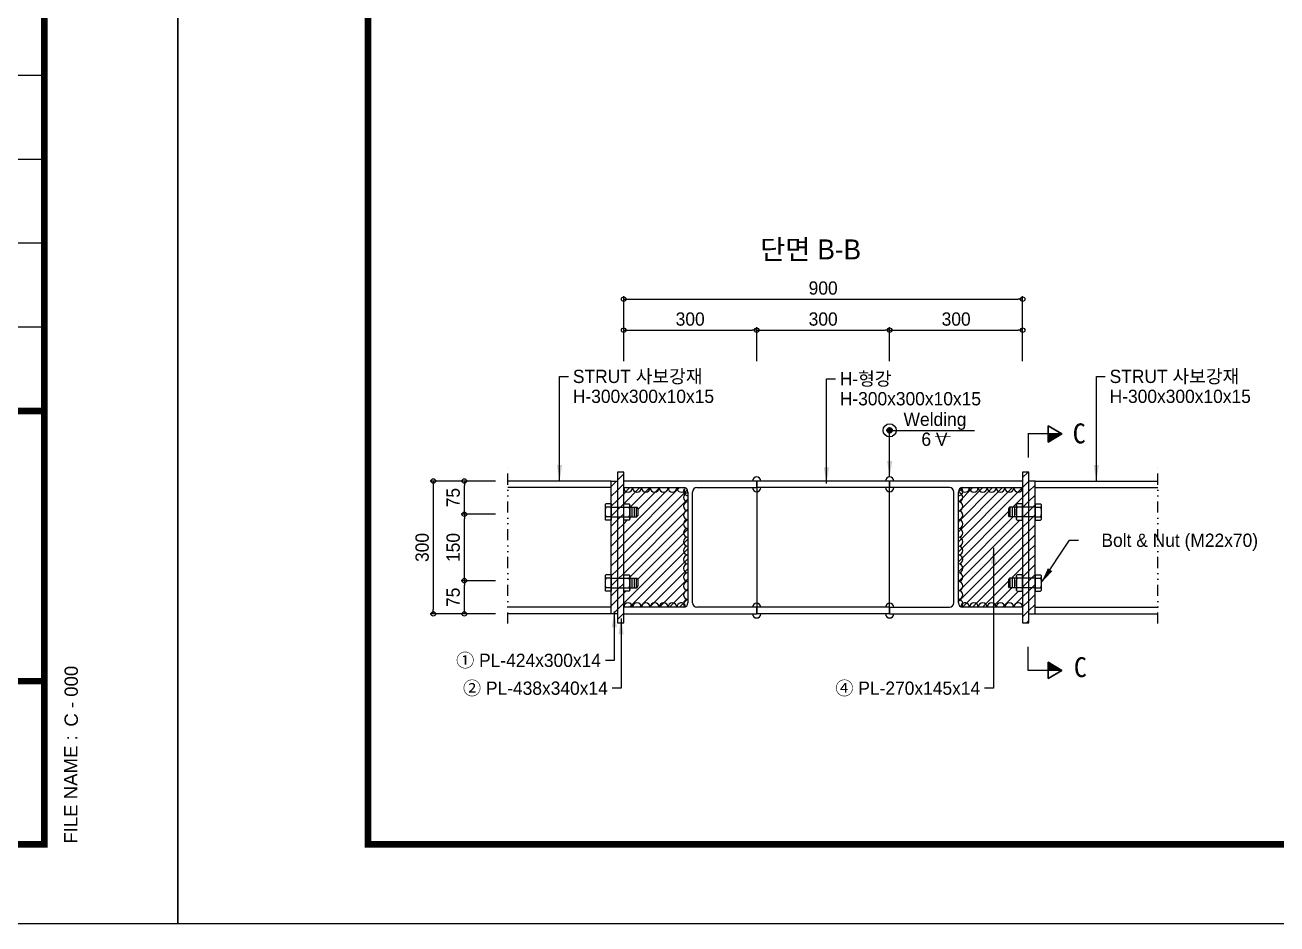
# Model space of a CAD drawing. Header units: millimetres. Extents: x 1073475 to 2890243, y -1340830 to -367733.
# Drawn here: x 2738518 to 2741342, y -373673 to -371644 of the extents above; entities that cross this region are included whole.
import ezdxf
from ezdxf.enums import TextEntityAlignment as Align

# ---------------------------------------------------------------- set-up
doc = ezdxf.new("R2010")
doc.units = ezdxf.units.MM
doc.header["$LTSCALE"] = 50
doc.header["$PDMODE"] = 3
doc.header["$PDSIZE"] = 100
doc.linetypes.add('DIVIDE', pattern=[1.25, 0.5, -0.25, 0, -0.25, 0, -0.25])
doc.linetypes.add('HIDDEN', pattern=[9.525, 6.35, -3.175])
doc.layers.get('Defpoints').update_dxf_attribs({"color": 151})
for name, color, linetype in [('-$$DIM-C', 7, 'Continuous'), ('11', 11, 'Continuous'), ('3', 3, 'Continuous'), ('C-BN', 1, 'Continuous'), ('C-CEN-DI', 1, 'DIVIDE'), ('C-DIM', 7, 'Continuous'), ('C-PLATE', 135, 'Continuous'), ('C-TT', 9, 'Continuous'), ('C-WELDING', 41, 'Continuous'), ('C-단면', 7, 'Continuous'), ('TEX', 3, 'Continuous'), ('TEXT', 3, 'Continuous')]:
    doc.layers.add(name, color=color, linetype=linetype)
doc.styles.add('RXHG', font='arial.ttf')
doc.styles.add('굴림', font='')
doc.styles.add('돋움', font='')
doc.styles.get('굴림').set_extended_font_data('DotumChe')
doc.styles.get('돋움').set_extended_font_data('Dotum')
doc.dimstyles.new('SAM-LE-LE-상', dxfattribs={"dimscale": 0.1, "dimtxt": 300, "dimasz": 360, "dimexe": 70, "dimexo": 0, "dimgap": 100, "dimtad": 1, "dimdec": 0, "dimzin": 0, "dimdsep": 46, "dimlunit": 6, "dimtxsty": '돋움', "dimblk": 'NONE', "dimcen": 100, "dimclrd": 8, "dimclre": 8, "dimclrt": 256, "dimadec": 0, "dimazin": 0, "dimtfac": 1, "dimtdec": 0, "dimtix": 1, "dimtmove": 2, "dimatfit": 3, "dimfxl": 70, "dimtolj": 1, "dimtzin": 0, "dimlwd": -1, "dimlwe": -1, "dimarcsym": 0})
doc.dimstyles.new('SAM-상', dxfattribs={"dimscale": 0.1, "dimtxt": 300, "dimasz": 100, "dimexe": 70, "dimexo": 0, "dimgap": 100, "dimtad": 1, "dimdec": 0, "dimzin": 0, "dimdsep": 46, "dimlunit": 6, "dimtxsty": '돋움', "dimblk": 'ORIGIN', "dimcen": 100, "dimclrd": 8, "dimclre": 8, "dimclrt": 1, "dimadec": 0, "dimazin": 0, "dimtfac": 1, "dimtdec": 0, "dimtix": 1, "dimtmove": 2, "dimatfit": 3, "dimfxl": 70, "dimtolj": 1, "dimtzin": 0, "dimlwd": -1, "dimlwe": -1, "dimarcsym": 0})
pattern_1 = [(45, (3188999.716, -1370559.492), (-11.22532015, 11.22532015), [])]
pattern_2 = [(45, (3189099.716, -1370559.492), (-11.22532015, 11.22532015), [])]

# ---------------------------------------------------------------- blocks, each defined once
blk = doc.blocks.new('dbox')
at = {"layer": '11'}
for p, q in [((4288, 1800), (4288, 57600)), ((81088, 57600), (81088, 1800)), ((81088, 1800), (4288, 1800))]:
    blk.add_line(p, q, dxfattribs=at)
at = {"layer": '11', "const_width": 150}
blk.add_lwpolyline([(81088, 1800), (4288, 1800), (4288, 57600), (81088, 57600)], close=True, dxfattribs=at)
for points in [[(81088, 11577), (74675, 11577)], [(81088, 5480), (74675, 5480)]]:
    blk.add_lwpolyline(points, dxfattribs=at)
at = {"layer": '3'}
for p, q in [((81088, 19147), (74675, 19147)), ((81088, 17255), (74675, 17255)), ((81088, 15362), (74675, 15362)), ((81088, 13470), (74675, 13470))]:
    blk.add_line(p, q, dxfattribs=at)
at = {"layer": 'TEXT', "color": 7}
for p, q in [((0, 0), (0, 59400)), ((84100, 59400), (84100, 0)), ((84100, 0), (0, 0))]:
    blk.add_line(p, q, dxfattribs=at)
at = {"layer": 'TEX', "color": 7, "linetype": 'Continuous', "style": 'RXHG', "width": 1}
blk.add_text('FILE NAME : ', height=300, rotation=90, dxfattribs=at).set_placement((81831, 1813))
at = {"layer": 'TEX', "color": 6, "linetype": 'Continuous', "style": 'RXHG', "width": 1}
for tag, p in [('일자', (76628, 15972)), ('축척', (76628, 13925)), ('설계번호', (76684, 12170))]:
    blk.add_attdef(tag, p, '', height=300, dxfattribs=at)
at = {"layer": 'TEX', "color": 7, "linetype": 'Continuous', "style": 'RXHG', "width": 1}
blk.add_attdef('파일명', (81840, 4453), '', height=300, rotation=90, dxfattribs=at)
at = {"layer": 'TEX', "linetype": 'Continuous', "style": 'RXHG', "width": 1}
for tag, p in [('도면명-1', (77799, 3389)), ('도면명-2', (77799, 2662))]:
    blk.add_attdef(tag, text='', height=400, dxfattribs=at).set_placement(p, align=Align.CENTER)
blk = doc.blocks.new('1231456756')
at = {"layer": 'C-BN'}
for p, q in [((0, 14.8), (0, -14.8)), ((14.1, 11), (0, 11)), ((14.1, 18.5), (1.8, 18.5)), ((14.1, 18.5), (14.1, -18.3)), ((42.1, -18.5), (42.1, 18.5)), ((42.1, 18.5), (54.3, 18.5)), ((42.1, 11), (71.6, 11)), ((56.1, 14.8), (56.1, -14.8)), ((60.6, 11), (60.6, -11)), ((65.6, 11), (65.6, -11)), ((70.6, 11), (70.6, -11)), ((71.6, 11), (74.1, 7.5)), ((74.1, 7.5), (74.1, -7.5)), ((14.1, -11), (0, -11)), ((14.1, -18.5), (1.8, -18.5)), ((14.1, -18.5), (14.1, -16.3)), ((42.1, -11), (71.6, -11)), ((54.3, -18.5), (42.1, -18.5)), ((71.6, -11), (74.1, -7.5))]:
    blk.add_line(p, q, dxfattribs=at)
at = {"layer": 'C-BN', "linetype": 'HIDDEN', "ltscale": 0.5}
for p, q in [((14.1, 11), (42.1, 11)), ((14.1, -11), (42.1, -11))]:
    blk.add_line(p, q, dxfattribs=at)
at = {"layer": 'C-BN'}
for centre, radius, start, end in [((4.8, 14.8), 4.82, 128.9483, 231.0517), ((34.7, 0), 34.7, 161.5074, 198.4926), ((51.3, 14.8), 4.82, 308.9483, 51.0517), ((21.4, 0), 34.7, 341.5074, 18.4926), ((4.8, -14.8), 4.82, 128.9483, 231.0517), ((51.3, -14.8), 4.82, 308.9483, 51.0517)]:
    blk.add_arc(centre, radius, start, end, dxfattribs=at)
blk = doc.blocks.new('_Origin')
at = {"color": 0, "linetype": 'ByBlock', "lineweight": -2}
blk.add_line((0, 0), (-1, 0), dxfattribs=at)
blk.add_circle((0, 0), 0.5, dxfattribs=at)
blk = doc.blocks.new('*D622')
at = {"layer": '-$$DIM-C', "color": 8, "transparency": 16777216}
for p, q in [((2739508.7, -372673.4), (2739431.7, -372673.4)), ((2739438.7, -372683.4), (2739438.7, -372963.4)), ((2739508.7, -372973.4), (2739431.7, -372973.4))]:
    blk.add_line(p, q, dxfattribs=at)
at = {"layer": 'Defpoints', "color": 0, "transparency": 16777216}
for p in [(2739508.7, -372673.4), (2739438.7, -372973.4), (2739508.7, -372973.4)]:
    blk.add_point(p, dxfattribs=at)
at = {"layer": '-$$DIM-C', "color": 8, "transparency": 16777216, "xscale": 10, "yscale": 10, "zscale": 10}
for p, rotation in [((2739438.7, -372673.4), 90), ((2739438.7, -372973.4), 270)]:
    blk.add_blockref('_Origin', p, dxfattribs=dict(at, rotation=rotation))
at = {"layer": '-$$DIM-C', "color": 1, "transparency": 16777216, "insert": (2739413.6, -372823.4), "char_height": 30, "attachment_point": 5, "rotation": 90, "style": '돋움'}
blk.add_mtext('\\A1;300', dxfattribs=at)
blk = doc.blocks.new('*D623')
at = {"layer": '-$$DIM-C', "color": 8, "transparency": 16777216}
for p, q in [((2739578.7, -372748.4), (2739501.7, -372748.4)), ((2739508.7, -372888.4), (2739508.7, -372758.4)), ((2739578.7, -372898.4), (2739501.7, -372898.4))]:
    blk.add_line(p, q, dxfattribs=at)
at = {"layer": 'Defpoints', "color": 0, "transparency": 16777216}
for p in [(2739508.7, -372748.4), (2739578.7, -372748.4), (2739578.7, -372898.4)]:
    blk.add_point(p, dxfattribs=at)
at = {"layer": '-$$DIM-C', "color": 8, "transparency": 16777216, "xscale": 10, "yscale": 10, "zscale": 10}
for p, rotation in [((2739508.7, -372748.4), 90), ((2739508.7, -372898.4), 270)]:
    blk.add_blockref('_Origin', p, dxfattribs=dict(at, rotation=rotation))
at = {"layer": '-$$DIM-C', "color": 1, "transparency": 16777216, "insert": (2739483.6, -372823.4), "char_height": 30, "attachment_point": 5, "rotation": 90, "style": '돋움'}
blk.add_mtext('\\A1;150', dxfattribs=at)
blk = doc.blocks.new('*D644')
at = {"layer": 'C-DIM', "color": 8, "ltscale": 0.2, "transparency": 16777216}
for p, q in [((2739868.2, -372403.1), (2739868.2, -372326.1)), ((2740168.2, -372403.1), (2740168.2, -372326.1)), ((2739878.2, -372333.1), (2740158.2, -372333.1))]:
    blk.add_line(p, q, dxfattribs=at)
at = {"layer": 'Defpoints', "color": 0, "ltscale": 0.2, "transparency": 16777216}
for p in [(2740168.2, -372333.1), (2739868.2, -372403.1), (2740168.2, -372403.1)]:
    blk.add_point(p, dxfattribs=at)
at = {"layer": 'C-DIM', "color": 8, "ltscale": 0.2, "transparency": 16777216, "xscale": 10, "yscale": 10, "zscale": 10, "rotation": 180}
blk.add_blockref('_Origin', (2739868.2, -372333.1), dxfattribs=at)
at = {"layer": 'C-DIM', "color": 8, "ltscale": 0.2, "transparency": 16777216, "xscale": 10, "yscale": 10, "zscale": 10}
blk.add_blockref('_Origin', (2740168.2, -372333.1), dxfattribs=at)
at = {"layer": 'C-DIM', "color": 1, "ltscale": 0.2, "transparency": 16777216, "insert": (2740018.2, -372308.1), "char_height": 30, "attachment_point": 5, "style": '돋움'}
blk.add_mtext('\\A1;300', dxfattribs=at)
blk = doc.blocks.new('*D645')
at = {"layer": 'C-DIM', "color": 8, "ltscale": 0.2, "transparency": 16777216}
for p, q in [((2740168.2, -372403.1), (2740168.2, -372326.1)), ((2740468.2, -372403.1), (2740468.2, -372326.1)), ((2740178.2, -372333.1), (2740458.2, -372333.1))]:
    blk.add_line(p, q, dxfattribs=at)
at = {"layer": 'Defpoints', "color": 0, "ltscale": 0.2, "transparency": 16777216}
for p in [(2740468.2, -372333.1), (2740168.2, -372403.1), (2740468.2, -372403.1)]:
    blk.add_point(p, dxfattribs=at)
at = {"layer": 'C-DIM', "color": 8, "ltscale": 0.2, "transparency": 16777216, "xscale": 10, "yscale": 10, "zscale": 10, "rotation": 180}
blk.add_blockref('_Origin', (2740168.2, -372333.1), dxfattribs=at)
at = {"layer": 'C-DIM', "color": 8, "ltscale": 0.2, "transparency": 16777216, "xscale": 10, "yscale": 10, "zscale": 10}
blk.add_blockref('_Origin', (2740468.2, -372333.1), dxfattribs=at)
at = {"layer": 'C-DIM', "color": 1, "ltscale": 0.2, "transparency": 16777216, "insert": (2740318.2, -372308.1), "char_height": 30, "attachment_point": 5, "style": '돋움'}
blk.add_mtext('\\A1;300', dxfattribs=at)
blk = doc.blocks.new('*D646')
at = {"layer": 'C-DIM', "color": 8, "ltscale": 0.2, "transparency": 16777216}
for p, q in [((2740468.2, -372403.1), (2740468.2, -372326.1)), ((2740768.2, -372403.1), (2740768.2, -372326.1)), ((2740478.2, -372333.1), (2740758.2, -372333.1))]:
    blk.add_line(p, q, dxfattribs=at)
at = {"layer": 'Defpoints', "color": 0, "ltscale": 0.2, "transparency": 16777216}
for p in [(2740768.2, -372333.1), (2740468.2, -372403.1), (2740768.2, -372403.1)]:
    blk.add_point(p, dxfattribs=at)
at = {"layer": 'C-DIM', "color": 8, "ltscale": 0.2, "transparency": 16777216, "xscale": 10, "yscale": 10, "zscale": 10, "rotation": 180}
blk.add_blockref('_Origin', (2740468.2, -372333.1), dxfattribs=at)
at = {"layer": 'C-DIM', "color": 8, "ltscale": 0.2, "transparency": 16777216, "xscale": 10, "yscale": 10, "zscale": 10}
blk.add_blockref('_Origin', (2740768.2, -372333.1), dxfattribs=at)
at = {"layer": 'C-DIM', "color": 1, "ltscale": 0.2, "transparency": 16777216, "insert": (2740618.2, -372308.1), "char_height": 30, "attachment_point": 5, "style": '돋움'}
blk.add_mtext('\\A1;300', dxfattribs=at)
blk = doc.blocks.new('*D647')
at = {"layer": 'C-DIM', "color": 8, "ltscale": 0.2, "transparency": 16777216}
for p, q in [((2739868.2, -372333.1), (2739868.2, -372256.1)), ((2739878.2, -372263.1), (2740758.2, -372263.1)), ((2740768.2, -372333.1), (2740768.2, -372256.1))]:
    blk.add_line(p, q, dxfattribs=at)
at = {"layer": 'Defpoints', "color": 0, "ltscale": 0.2, "transparency": 16777216}
for p in [(2740768.2, -372263.1), (2739868.2, -372333.1), (2740768.2, -372333.1)]:
    blk.add_point(p, dxfattribs=at)
at = {"layer": 'C-DIM', "color": 8, "ltscale": 0.2, "transparency": 16777216, "xscale": 10, "yscale": 10, "zscale": 10, "rotation": 180}
blk.add_blockref('_Origin', (2739868.2, -372263.1), dxfattribs=at)
at = {"layer": 'C-DIM', "color": 8, "ltscale": 0.2, "transparency": 16777216, "xscale": 10, "yscale": 10, "zscale": 10}
blk.add_blockref('_Origin', (2740768.2, -372263.1), dxfattribs=at)
at = {"layer": 'C-DIM', "color": 1, "ltscale": 0.2, "transparency": 16777216, "insert": (2740318.2, -372238.1), "char_height": 30, "attachment_point": 5, "style": '돋움'}
blk.add_mtext('\\A1;900', dxfattribs=at)
blk = doc.blocks.new('*D657')
at = {"layer": '-$$DIM-C', "color": 8, "transparency": 16777216}
for p, q in [((2739578.7, -372898.4), (2739501.7, -372898.4)), ((2739508.7, -372963.4), (2739508.7, -372908.4)), ((2739578.7, -372973.4), (2739501.7, -372973.4))]:
    blk.add_line(p, q, dxfattribs=at)
at = {"layer": 'Defpoints', "color": 0, "transparency": 16777216}
for p in [(2739508.7, -372898.4), (2739578.7, -372898.4), (2739578.7, -372973.4)]:
    blk.add_point(p, dxfattribs=at)
at = {"layer": '-$$DIM-C', "color": 8, "transparency": 16777216, "xscale": 10, "yscale": 10, "zscale": 10}
for p, rotation in [((2739508.7, -372898.4), 90), ((2739508.7, -372973.4), 270)]:
    blk.add_blockref('_Origin', p, dxfattribs=dict(at, rotation=rotation))
at = {"layer": '-$$DIM-C', "color": 1, "transparency": 16777216, "insert": (2739483.6, -372935.9), "char_height": 30, "attachment_point": 5, "rotation": 90, "style": '돋움'}
blk.add_mtext('\\A1;75', dxfattribs=at)
blk = doc.blocks.new('*D658')
at = {"layer": '-$$DIM-C', "color": 8, "transparency": 16777216}
for p, q in [((2739578.7, -372673.4), (2739501.7, -372673.4)), ((2739508.7, -372738.4), (2739508.7, -372683.4)), ((2739578.7, -372748.4), (2739501.7, -372748.4))]:
    blk.add_line(p, q, dxfattribs=at)
at = {"layer": 'Defpoints', "color": 0, "transparency": 16777216}
for p in [(2739508.7, -372673.4), (2739578.7, -372673.4), (2739578.7, -372748.4)]:
    blk.add_point(p, dxfattribs=at)
at = {"layer": '-$$DIM-C', "color": 8, "transparency": 16777216, "xscale": 10, "yscale": 10, "zscale": 10}
for p, rotation in [((2739508.7, -372673.4), 90), ((2739508.7, -372748.4), 270)]:
    blk.add_blockref('_Origin', p, dxfattribs=dict(at, rotation=rotation))
at = {"layer": '-$$DIM-C', "color": 1, "transparency": 16777216, "insert": (2739483.6, -372710.9), "char_height": 30, "attachment_point": 5, "rotation": 90, "style": '돋움'}
blk.add_mtext('\\A1;75', dxfattribs=at)
blk = doc.blocks.new('_None')

msp = doc.modelspace()

# ---------------------------------------------------------------- hatches: boundary and pattern name
at = {"layer": 'C-DIM'}
h = msp.add_hatch(color=1, dxfattribs=at)
edge = h.paths.add_edge_path()
edge.add_arc((2740468.2, -372559.1), 6.17, 0, 360)
at = {"layer": 'C-PLATE'}
h = msp.add_hatch(dxfattribs=at)
h.set_pattern_fill('ANSI31', color=256, scale=5, style=0)
h.set_pattern_definition(pattern_1)
h.paths.add_polyline_path([(2739868.2, -372653.4), (2739854.2, -372653.4), (2739854.2, -372993.4), (2739868.2, -372993.4)])
h = msp.add_hatch(dxfattribs=at)
h.set_pattern_fill('ANSI31', color=256, scale=5, style=0)
h.set_pattern_definition(pattern_2)
h.paths.add_polyline_path([(2740782.2, -372653.4), (2740768.2, -372653.4), (2740768.2, -372993.4), (2740782.2, -372993.4)])
h = msp.add_hatch(dxfattribs=at)
h.set_pattern_fill('ANSI31', color=256, scale=5, style=0)
h.set_pattern_definition(pattern_1)
h.paths.add_polyline_path([(2739854.2, -372673.4), (2739840.2, -372673.4), (2739840.2, -372973.4), (2739854.2, -372973.4)])
h = msp.add_hatch(dxfattribs=at)
h.set_pattern_fill('ANSI31', color=256, scale=5, style=0)
h.set_pattern_definition(pattern_1)
h.paths.add_polyline_path([(2740013.2, -372698.4, 0.414214), (2740003.2, -372688.4), (2739868.2, -372688.4), (2739868.2, -372725), (2739880.4, -372725, -0.226514), (2739882.2, -372728.7), (2739882.2, -372732.5), (2739897.7, -372732.5), (2739900.2, -372736), (2739900.2, -372751), (2739897.7, -372754.5), (2739882.2, -372754.5), (2739882.2, -372758.2, -0.226514), (2739880.4, -372762), (2739868.2, -372762), (2739868.2, -372885), (2739880.4, -372885, -0.226514), (2739882.2, -372888.7), (2739882.2, -372892.5), (2739897.7, -372892.5), (2739900.2, -372896), (2739900.2, -372911), (2739897.7, -372914.5), (2739882.2, -372914.5), (2739882.2, -372918.2, -0.226514), (2739880.4, -372922), (2739868.2, -372922), (2739868.2, -372958.4), (2740003.2, -372958.4, 0.414214), (2740013.2, -372948.4)])
h = msp.add_hatch(dxfattribs=at)
h.set_pattern_fill('ANSI31', color=256, scale=5, style=0)
h.set_pattern_definition(pattern_2)
h.paths.add_polyline_path([(2740768.2, -372762), (2740755.9, -372762, -0.226514), (2740754.1, -372758.2), (2740754.1, -372754.5), (2740738.7, -372754.5), (2740736.2, -372751), (2740736.2, -372736), (2740738.7, -372732.5), (2740754.1, -372732.5), (2740754.1, -372728.7, -0.226514), (2740755.9, -372725), (2740768.2, -372725), (2740768.2, -372688.4), (2740633.2, -372688.4, 0.414214), (2740623.2, -372698.4), (2740623.2, -372948.4, 0.414214), (2740633.2, -372958.4), (2740768.2, -372958.4), (2740768.2, -372922), (2740755.9, -372922, -0.226514), (2740754.1, -372918.2), (2740754.1, -372914.5), (2740738.7, -372914.5), (2740736.2, -372911), (2740736.2, -372896), (2740738.7, -372892.5), (2740754.1, -372892.5), (2740754.1, -372888.7, -0.226514), (2740755.9, -372885), (2740768.2, -372885)])
h = msp.add_hatch(dxfattribs=at)
h.set_pattern_fill('ANSI31', color=256, scale=5, style=0)
h.set_pattern_definition(pattern_2)
h.paths.add_polyline_path([(2740796.2, -372673.4), (2740782.2, -372673.4), (2740782.2, -372973.4), (2740796.2, -372973.4)])

# ---------------------------------------------------------------- linework, layer by layer
at = {"color": 3}
for p, q in [((2739840.2, -372673.4, 0), (2739606.9, -372673.4, 0)), ((2739840.2, -372688.4, 0), (2739606.9, -372688.4, 0)), ((2740168.2, -372673.4, 0), (2739868.2, -372673.4, 0)), ((2739868.2, -372688.4, 0), (2740003.2, -372688.4, 0)), ((2740033.2, -372688.4, 0), (2740168.2, -372688.4, 0)), ((2740468.2, -372673.4, 0), (2740168.2, -372673.4, 0)), ((2740468.2, -372688.4, 0), (2740168.2, -372688.4, 0)), ((2740768.2, -372673.4, 0), (2740468.2, -372673.4, 0)), ((2740603.2, -372688.4, 0), (2740468.2, -372688.4, 0)), ((2740633.2, -372688.4, 0), (2740768.2, -372688.4, 0)), ((2740796.2, -372673.4, 0), (2741072.9, -372673.4, 0)), ((2740796.2, -372688.4, 0), (2741072.9, -372688.4, 0)), ((2740013.2, -372698.4, 0), (2740013.2, -372948.4, 0)), ((2740023.2, -372948.4, 0), (2740023.2, -372698.4, 0)), ((2740613.2, -372948.4, 0), (2740613.2, -372698.4, 0)), ((2740623.2, -372948.4, 0), (2740623.2, -372698.4, 0)), ((2739840.2, -372958.4, 0), (2739606.9, -372958.4, 0)), ((2739840.2, -372973.4, 0), (2739606.9, -372973.4, 0)), ((2740003.2, -372958.4, 0), (2739868.2, -372958.4, 0)), ((2739868.2, -372973.4, 0), (2740168.2, -372973.4, 0)), ((2740168.2, -372958.4, 0), (2740033.2, -372958.4, 0)), ((2740468.2, -372958.4, 0), (2740168.2, -372958.4, 0)), ((2740468.2, -372973.4, 0), (2740168.2, -372973.4, 0)), ((2740468.2, -372958.4, 0), (2740603.2, -372958.4, 0)), ((2740468.2, -372973.4, 0), (2740768.2, -372973.4, 0)), ((2740768.2, -372958.4, 0), (2740633.2, -372958.4, 0)), ((2740796.2, -372958.4, 0), (2741072.9, -372958.4, 0)), ((2740796.2, -372973.4, 0), (2741072.9, -372973.4, 0))]:
    msp.add_line(p, q, dxfattribs=at)
for p, q in [((2740168.2, -372673.4, 0), (2740168.2, -372973.4, 0)), ((2740468.2, -372973.4, 0), (2740468.2, -372673.4, 0))]:
    msp.add_line(p, q)
at = {"color": 5}
for p, q in [((2740168.2, -372688.4, 0), (2740168.2, -372673.4, 0)), ((2740468.2, -372673.4, 0), (2740468.2, -372688.4, 0)), ((2740168.2, -372973.4, 0), (2740168.2, -372958.4, 0)), ((2740468.2, -372958.4, 0), (2740468.2, -372973.4, 0))]:
    msp.add_line(p, q, dxfattribs=at)
at = {"color": 3}
for centre, start, end in [((2740003.2, -372698.4, 0), 0, 90), ((2740033.2, -372698.4, 0), 90, 180), ((2740603.2, -372698.4, 0), 0, 90), ((2740633.2, -372698.4, 0), 90, 180), ((2740003.2, -372948.4, 0), 270, 0), ((2740033.2, -372948.4, 0), 180, 270), ((2740603.2, -372948.4, 0), 270, 0), ((2740633.2, -372948.4, 0), 180, 270)]:
    msp.add_arc(centre, 10, start, end, dxfattribs=at)
at = {"layer": 'C-CEN-DI', "linetype": 'DIVIDE'}
for p, q in [((2739606.9, -372995.2, 0), (2739606.9, -372641.4, 0)), ((2741072.9, -372995.2, 0), (2741072.9, -372641.4, 0))]:
    msp.add_line(p, q, dxfattribs=at)
at = {"layer": 'C-DIM', "color": 1, "const_width": 2, "elevation": 0}
msp.add_lwpolyline([(2740605.6, -372573.3), (2740570.2, -372573.3)], dxfattribs=at)
at = {"layer": 'C-DIM', "color": 1}
for radius in [14.8, 6.17]:
    msp.add_circle((2740468.2, -372559.1, 0), radius, dxfattribs=at)
at = {"layer": 'C-PLATE', "elevation": 0}
for points in [[(2739854.2, -372653.4), (2739854.2, -372993.4), (2739868.2, -372993.4), (2739868.2, -372653.4)], [(2740782.2, -372653.4), (2740768.2, -372653.4), (2740768.2, -372993.4), (2740782.2, -372993.4)], [(2739854.2, -372973.4), (2739840.2, -372973.4), (2739840.2, -372673.4), (2739854.2, -372673.4)]]:
    msp.add_lwpolyline(points, close=True, dxfattribs=at)
msp.add_lwpolyline([(2740782.2, -372973.4), (2740796.2, -372973.4), (2740796.2, -372673.4), (2740782.2, -372673.4)], dxfattribs=at)
at = {"layer": 'C-WELDING'}
for centre, radius, start, end in [((2740168.2, -372673.4, 0), 9.15, 0, 180), ((2740468.2, -372673.4, 0), 9.15, 0, 180), ((2739878.2, -372688.4, 0), 10, 180, 0), ((2739898.2, -372688.4, 0), 10, 180, 0), ((2739918.2, -372688.4, 0), 10, 180, 0), ((2739938.2, -372688.4, 0), 10, 180, 0), ((2739958.2, -372688.4, 0), 10, 180, 0), ((2739978.2, -372688.4, 0), 10, 180, 0), ((2739998.2, -372688.4, 0), 10, 180, 333.1607), ((2740013.2, -372696.4, 0), 10, 141.674, 270), ((2740168.2, -372688.4, 0), 9.15, 180, 0), ((2740468.2, -372688.4, 0), 9.15, 180, 0), ((2740623.2, -372696.4, 0), 10, 270, 38.326), ((2740638.2, -372688.4, 0), 10, 206.8393, 0), ((2740658.2, -372688.4, 0), 10, 180, 0), ((2740678.2, -372688.4, 0), 10, 180, 0), ((2740698.2, -372688.4, 0), 10, 180, 0), ((2740718.2, -372688.4, 0), 10, 180, 0), ((2740738.2, -372688.4, 0), 10, 180, 0), ((2740758.2, -372688.4, 0), 10, 180, 0), ((2740013.2, -372710.4, 0), 10, 90, 270), ((2740013.2, -372730.4, 0), 10, 90, 270), ((2740623.2, -372710.4, 0), 10, 270, 90), ((2740623.2, -372730.4, 0), 10, 270, 90), ((2740013.2, -372750.4, 0), 10, 90, 270), ((2740623.2, -372750.4, 0), 10, 270, 90), ((2740013.2, -372770.4, 0), 10, 90, 270), ((2740013.2, -372790.4, 0), 10, 90, 270), ((2740623.2, -372770.4, 0), 10, 270, 90), ((2740623.2, -372790.4, 0), 10, 270, 90), ((2740013.2, -372810.4, 0), 10, 90, 270), ((2740623.2, -372810.4, 0), 10, 270, 90), ((2740013.2, -372830.4, 0), 10, 90, 270), ((2740623.2, -372830.4, 0), 10, 270, 90), ((2740013.2, -372850.4, 0), 10, 90, 270), ((2740013.2, -372870.4, 0), 10, 90, 270), ((2740623.2, -372850.4, 0), 10, 270, 90), ((2740623.2, -372870.4, 0), 10, 270, 90), ((2740013.2, -372890.4, 0), 10, 90, 270), ((2740623.2, -372890.4, 0), 10, 270, 90), ((2740013.2, -372910.4, 0), 10, 90, 270), ((2740013.2, -372930.4, 0), 10, 90, 270), ((2740623.2, -372910.4, 0), 10, 270, 90), ((2740623.2, -372930.4, 0), 10, 270, 90), ((2739878.2, -372958.4, 0), 10, 0, 180), ((2739898.2, -372958.4, 0), 10, 0, 180), ((2739918.2, -372958.4, 0), 10, 0, 180), ((2739938.2, -372958.4, 0), 10, 0, 180), ((2739958.2, -372958.4, 0), 10, 0, 180), ((2739978.2, -372958.4, 0), 10, 0, 180), ((2739998.2, -372958.4, 0), 10, 19.3624, 180), ((2740013.2, -372950.4, 0), 10, 90, 218.326), ((2740168.2, -372958.4, 0), 9.15, 0, 180), ((2740468.2, -372958.4, 0), 9.15, 0, 180), ((2740623.2, -372950.4, 0), 10, 321.674, 90), ((2740638.2, -372958.4, 0), 10, 0, 160.6376), ((2740658.2, -372958.4, 0), 10, 0, 180), ((2740678.2, -372958.4, 0), 10, 0, 180), ((2740698.2, -372958.4, 0), 10, 0, 180), ((2740718.2, -372958.4, 0), 10, 0, 180), ((2740738.2, -372958.4, 0), 10, 0, 180), ((2740758.2, -372958.4, 0), 10, 0, 180), ((2740168.2, -372973.4, 0), 9.15, 180, 0), ((2740468.2, -372973.4, 0), 9.15, 180, 0)]:
    msp.add_arc(centre, radius, start, end, dxfattribs=at)
at = {"layer": 'C-단면'}
for p, q in [((2740856.4, -372567.3, 0), (2740780.3, -372567.3, 0)), ((2740856.4, -372567.3, 0), (2740780.4, -372567.3, 0)), ((2740856.4, -373100.7, 0), (2740780.4, -373100.7, 0))]:
    msp.add_line(p, q, dxfattribs=at)
at = {"layer": 'C-단면', "elevation": 0}
for points in [[(2740825.5, -372585.5), (2740857, -372567.3), (2740825.5, -372549.1)], [(2740825.5, -372549.1), (2740857, -372567.3), (2740825.5, -372585.5)], [(2740825.5, -373118.9), (2740857, -373100.7), (2740825.5, -373082.5)], [(2740825.5, -373082.5), (2740857, -373100.7), (2740825.5, -373118.9)]]:
    msp.add_lwpolyline(points, close=True, dxfattribs=at)
for points in [[(2740857, -372567.3), (2740780.4, -372567.3), (2740780.4, -372620.3)], [(2740857, -373100.7), (2740780.4, -373100.7), (2740780.4, -373047.8)]]:
    msp.add_lwpolyline(points, dxfattribs=at)
at = {"layer": 'C-단면'}
for points in [[(2740825.5, -372567.3, 0), (2740857, -372567.3, 0), (2740825.5, -372585.5, 0), (2740825.5, -372567.3, 0)], [(2740857, -372567.3, 0), (2740825.5, -372585.5, 0), (2740825.5, -372567.3, 0)], [(2740857, -373100.7, 0), (2740825.5, -373082.5, 0), (2740825.5, -373100.7, 0)], [(2740825.5, -373100.7, 0), (2740857, -373100.7, 0), (2740825.5, -373082.5, 0), (2740825.5, -373100.7, 0)]]:
    msp.add_solid(points, dxfattribs=at)

# ---------------------------------------------------------------- block references
ref = msp.add_blockref('dbox', (2730452.7, -373673.1), dxfattribs=dict(xscale=0.1, yscale=0.1, zscale=0.1))
ref.add_attrib('파일명', 'C - 000', (2738636.8, -373227.8), dxfattribs={"layer": 'TEX', "color": 7, "linetype": 'Continuous', "height": 30, "rotation": 90, "style": 'RXHG', "width": 1})
at = {"xscale": 0.1, "yscale": 0.1, "zscale": 0.1}
msp.add_blockref('dbox', (2738862.7, -373673.1), dxfattribs=at)
for p in [(2739826.1, -372743.5, 0), (2739826.1, -372903.5, 0)]:
    msp.add_blockref('1231456756', p)
at = {"xscale": -1}
for p in [(2740810.2, -372743.5, 0), (2740810.2, -372903.5, 0)]:
    msp.add_blockref('1231456756', p, dxfattribs=at)

# ---------------------------------------------------------------- texts
at = {"layer": 'C-DIM', "color": 1, "style": '돋움'}
for s, p in [('STRUT 사보강재', (2739753.5, -372437.3, 0)), ('H-형강', (2740355.7, -372442.7, 0)), ('STRUT 사보강재', (2740964.5, -372437.3, 0)), ('H-300x300x10x15', (2739753.5, -372482.3, 0)), ('H-300x300x10x15', (2740964.5, -372482.3, 0)), ('H-300x300x10x15', (2740355.7, -372487.7, 0)), ('Welding', (2740499.6, -372534.1, 0))]:
    msp.add_text(s, height=30, dxfattribs=at).set_placement(p, align=Align.MIDDLE_LEFT)
msp.add_text('6 V', height=30, dxfattribs=at).set_placement((2740569.3, -372579.1, 0), align=Align.MIDDLE_CENTER)
for s, p in [('Bolt & Nut (M22x70)', (2741299.3, -372807.1, 0)), ('① PL-424x300x14', (2739816.9, -373078.1, 0)), ('② PL-438x340x14', (2739832.3, -373140.9, 0)), ('④ PL-270x145x14', (2740672.4, -373140.9, 0))]:
    msp.add_text(s, height=30, dxfattribs=at).set_placement(p, align=Align.MIDDLE_RIGHT)
at = {"layer": 'C-TT', "style": '돋움'}
msp.add_text('단면 B-B', height=45, dxfattribs=at).set_placement((2740289.9, -372149.6, 0), align=Align.MIDDLE)
at = {"layer": 'TEXT', "color": 0, "style": '굴림'}
for p in [(2740895.8, -372566, 0), (2740898.4, -373093.5, 0)]:
    msp.add_text('C', height=45, dxfattribs=at).set_placement(p, align=Align.MIDDLE)

# ---------------------------------------------------------------- dimensions: what is measured, and where the dimension line sits
at = {"layer": '-$$DIM-C'}
for base, p1, p2, picture, middle in [((2739438.7, -372973.4, 0), (2739508.7, -372673.4, 0), (2739508.7, -372973.4, 0), '*D622', (2739413.6, -372823.4, 0)), ((2739508.7, -372673.4, 0), (2739578.7, -372748.4, 0), (2739578.7, -372673.4, 0), '*D658', (2739483.6, -372710.9, 0)), ((2739508.7, -372748.4, 0), (2739578.7, -372898.4, 0), (2739578.7, -372748.4, 0), '*D623', (2739483.6, -372823.4, 0)), ((2739508.7, -372898.4, 0), (2739578.7, -372973.4, 0), (2739578.7, -372898.4, 0), '*D657', (2739483.6, -372935.9, 0))]:
    dim = msp.add_linear_dim(base=base, p1=p1, p2=p2, angle=90, dimstyle='SAM-상', dxfattribs=at)
    dim.commit()
    dim.dimension.update_dxf_attribs({"geometry": picture, "text_midpoint": middle})
at = {"layer": 'C-DIM', "ltscale": 0.2}
for base, p1, p2, picture, middle in [((2740768.2, -372263.1, 0), (2739868.2, -372333.1, 0), (2740768.2, -372333.1, 0), '*D647', (2740318.2, -372238.1, 0)), ((2740168.2, -372333.1, 0), (2739868.2, -372403.1, 0), (2740168.2, -372403.1, 0), '*D644', (2740018.2, -372308.1, 0)), ((2740468.2, -372333.1, 0), (2740168.2, -372403.1, 0), (2740468.2, -372403.1, 0), '*D645', (2740318.2, -372308.1, 0)), ((2740768.2, -372333.1, 0), (2740468.2, -372403.1, 0), (2740768.2, -372403.1, 0), '*D646', (2740618.2, -372308.1, 0))]:
    dim = msp.add_linear_dim(base=base, p1=p1, p2=p2, dimstyle='SAM-상', override={"dimexo": 0}, dxfattribs=at)
    dim.commit()
    dim.dimension.update_dxf_attribs({"geometry": picture, "text_midpoint": middle})

# ---------------------------------------------------------------- leaders
at = {"layer": 'C-DIM'}
for points in [[(2739723.5, -372673.4, 0), (2739723.5, -372437.3, 0), (2739743.5, -372437.3, 0)], [(2740934.5, -372673.4, 0), (2740934.5, -372437.3, 0), (2740954.5, -372437.3, 0)], [(2740325.7, -372678.8, 0), (2740325.7, -372442.7, 0), (2740345.7, -372442.7, 0)], [(2740468.2, -372664.2, 0), (2740468.2, -372559.1, 0), (2740659.4, -372559.1, 0)], [(2740810.2, -372903.5, 0), (2740874.2, -372807.1, 0), (2740894.2, -372807.1, 0)], [(2740702.4, -372824.1, 0), (2740702.4, -373140.9, 0), (2740682.4, -373140.9, 0)], [(2739846.9, -372968, 0), (2739846.9, -373078.1, 0), (2739826.9, -373078.1, 0)], [(2739862.3, -372983.6, 0), (2739862.3, -373140.9, 0), (2739842.3, -373140.9, 0)]]:
    msp.add_leader(points, dimstyle='SAM-LE-LE-상', dxfattribs=at)

doc.saveas('drawing.dxf')
